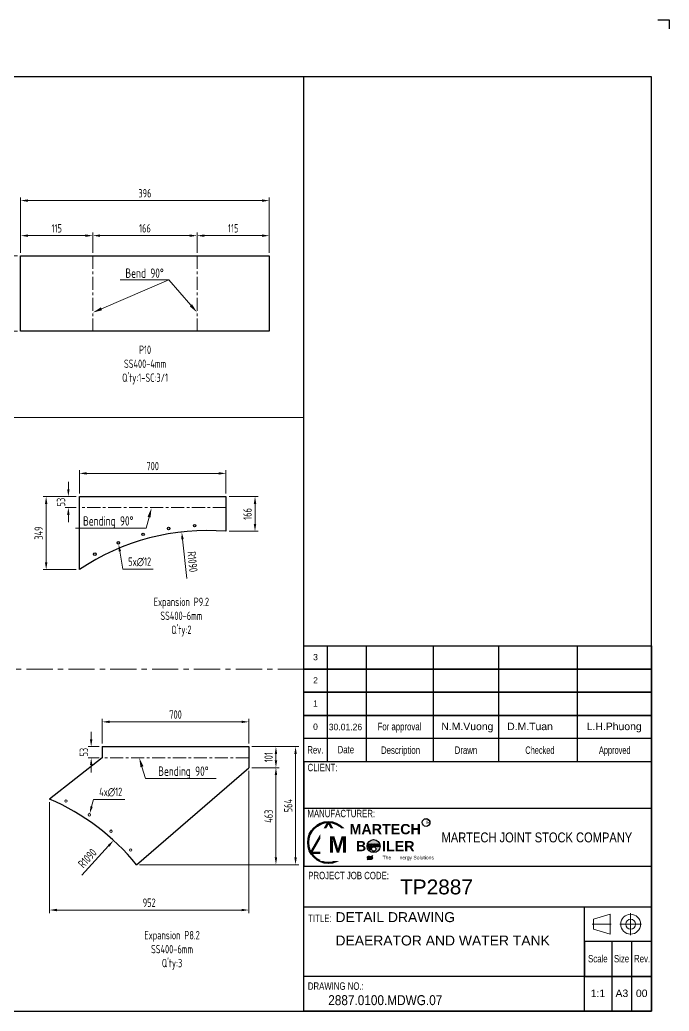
# Model space of a CAD drawing. Header units: millimetres. Extents: x -46397 to 283259, y -8690 to 23983.
# Drawn here: x 91584 to 94686, y -1716 to 3017 of the extents above; entities that cross this region are included whole.
import ezdxf
from ezdxf import colors
from ezdxf.entities.mleader import LeaderData, LeaderLine
from ezdxf.enums import TextEntityAlignment as Align
from ezdxf.math import Vec2, Vec3

# ---------------------------------------------------------------- set-up
doc = ezdxf.new("R2010")
doc.units = ezdxf.units.MM
doc.linetypes.add('CENTER', pattern=[2, 1.25, -0.25, 0.25, -0.25])
doc.layers.get('Defpoints').update_dxf_attribs({"lineweight": 0})
for name, color, linetype, lineweight in [('4.KICH THUOC', 3, 'Continuous', 9), ('DAM_8', 1, 'Continuous', 25), ('DCenterline8', 8, 'CENTER', 5), ('Dtext', 255, 'Continuous', 20), ('DUONGCHINH', 7, 'Continuous', 25), ('DUONGTAM', 1, 'CENTER', 0), ('NETCHINH', 7, 'Continuous', 9), ('PHANTOM 2', 8, 'Continuous', 0), ('ĐƯỜNG TÂM', 8, 'CENTER', 5)]:
    doc.layers.add(name, color=color, linetype=linetype, lineweight=lineweight)
doc.styles.add('Chu va so', font='arial.ttf')
doc.styles.add('GHI CHÚ 1', font='isocp_IV25.ttf', dxfattribs={"width": 0.8})
doc.styles.add('GHI CHÚ 2', font='arial.ttf', dxfattribs={"width": 0.8, "height": 1})
doc.styles.get("Standard").update_dxf_attribs({"font": 'isocp.shx', "width": 0.8})
doc.styles.add('TCVN', font='arial.ttf')
doc.styles.add('TEXT', font='arial.ttf', dxfattribs={"height": 124})
doc.dimstyles.new('1-30SCALE', dxfattribs={"dimtxt": 75, "dimasz": 75, "dimexe": 37.5, "dimexo": 30, "dimgap": 30, "dimtad": 1, "dimtoh": 1, "dimdec": 0, "dimdsep": 46, "dimtxsty": 'GHI CHÚ 1', "dimcen": 0.09, "dimclrd": 256, "dimclre": 256, "dimclrt": 2, "dimadec": 0, "dimazin": 0, "dimtfac": 1, "dimtdec": 0, "dimtofl": 0, "dimtmove": 0, "dimatfit": 3, "dimfxl": 1, "dimlwd": 0, "dimlwe": 0, "dimarcsym": 0})
doc.dimstyles.new('1-30SCALE$4', dxfattribs={"dimtxt": 75, "dimasz": 75, "dimexe": 37.5, "dimexo": 30, "dimgap": 30, "dimtad": 1, "dimtoh": 1, "dimdec": 0, "dimdsep": 46, "dimtxsty": 'GHI CHÚ 1', "dimcen": 0.09, "dimclrd": 256, "dimclre": 256, "dimclrt": 2, "dimadec": 0, "dimazin": 0, "dimtfac": 1, "dimtdec": 0, "dimtofl": 0, "dimtmove": 0, "dimatfit": 3, "dimfxl": 1, "dimlwd": 0, "dimlwe": 0, "dimarcsym": 0})

# ---------------------------------------------------------------- blocks, each defined once
blk = doc.blocks.new('*D307')
at = {"layer": 'Defpoints', "color": 0, "transparency": 16777216}
for p in [(92775.8, 2153.9), (91587.8, 1890.2), (92775.8, 1890.2)]:
    blk.add_point(p, dxfattribs=at)
at = {"layer": 'PHANTOM 2', "linetype": 'Continuous', "lineweight": 0, "transparency": 16777216}
for p, q in [((91587.8, 1905.2), (91587.8, 2168.9)), ((91622.8, 2153.9), (92740.8, 2153.9)), ((92775.8, 1905.2), (92775.8, 2168.9))]:
    blk.add_line(p, q, dxfattribs=at)
at = {"layer": 'PHANTOM 2', "transparency": 16777216}
for points in [[(91622.8, 2159.7), (91622.8, 2148), (91587.8, 2153.9)], [(92740.8, 2159.7), (92740.8, 2148), (92775.8, 2153.9)]]:
    blk.add_solid(points, dxfattribs=at)
at = {"layer": 'PHANTOM 2', "color": 2, "transparency": 16777216, "insert": (92181.8, 2188.9), "char_height": 40, "attachment_point": 5, "style": 'GHI CHÚ 1'}
blk.add_mtext('396', dxfattribs=at)
blk = doc.blocks.new('*D306')
at = {"layer": 'Defpoints', "color": 0, "transparency": 16777216}
for p in [(91932.8, 1986.5), (91587.8, 1890.2), (91932.8, 1890.2)]:
    blk.add_point(p, dxfattribs=at)
at = {"layer": 'PHANTOM 2', "linetype": 'Continuous', "lineweight": 0, "transparency": 16777216}
for p, q in [((91587.8, 1905.2), (91587.8, 2001.5)), ((91932.8, 1905.2), (91932.8, 2001.5)), ((91622.8, 1986.5), (91897.8, 1986.5))]:
    blk.add_line(p, q, dxfattribs=at)
at = {"layer": 'PHANTOM 2', "transparency": 16777216}
for points in [[(91622.8, 1992.3), (91622.8, 1980.6), (91587.8, 1986.5)], [(91897.8, 1992.3), (91897.8, 1980.6), (91932.8, 1986.5)]]:
    blk.add_solid(points, dxfattribs=at)
at = {"layer": 'PHANTOM 2', "color": 2, "transparency": 16777216, "insert": (91760.3, 2021.5), "char_height": 40, "attachment_point": 5, "style": 'GHI CHÚ 1'}
blk.add_mtext('115', dxfattribs=at)
blk = doc.blocks.new('*D305')
at = {"layer": 'Defpoints', "color": 0, "transparency": 16777216}
for p in [(92430.8, 1986.5), (91932.8, 1890.2), (92430.8, 1890.2)]:
    blk.add_point(p, dxfattribs=at)
at = {"layer": 'PHANTOM 2', "linetype": 'Continuous', "lineweight": 0, "transparency": 16777216}
for p, q in [((91932.8, 1905.2), (91932.8, 2001.5)), ((92430.8, 1905.2), (92430.8, 2001.5)), ((91967.8, 1986.5), (92395.8, 1986.5))]:
    blk.add_line(p, q, dxfattribs=at)
at = {"layer": 'PHANTOM 2', "transparency": 16777216}
for points in [[(91967.8, 1992.3), (91967.8, 1980.6), (91932.8, 1986.5)], [(92395.8, 1992.3), (92395.8, 1980.6), (92430.8, 1986.5)]]:
    blk.add_solid(points, dxfattribs=at)
at = {"layer": 'PHANTOM 2', "color": 2, "transparency": 16777216, "insert": (92181.8, 2021.5), "char_height": 40, "attachment_point": 5, "style": 'GHI CHÚ 1'}
blk.add_mtext('166', dxfattribs=at)
blk = doc.blocks.new('*D304')
at = {"layer": 'Defpoints', "color": 0, "transparency": 16777216}
for p in [(92775.8, 1986.5), (92430.8, 1890.2), (92775.8, 1890.2)]:
    blk.add_point(p, dxfattribs=at)
at = {"layer": 'PHANTOM 2', "linetype": 'Continuous', "lineweight": 0, "transparency": 16777216}
for p, q in [((92430.8, 1905.2), (92430.8, 2001.5)), ((92775.8, 1905.2), (92775.8, 2001.5)), ((92465.8, 1986.5), (92740.8, 1986.5))]:
    blk.add_line(p, q, dxfattribs=at)
at = {"layer": 'PHANTOM 2', "transparency": 16777216}
for points in [[(92465.8, 1992.3), (92465.8, 1980.6), (92430.8, 1986.5)], [(92740.8, 1992.3), (92740.8, 1980.6), (92775.8, 1986.5)]]:
    blk.add_solid(points, dxfattribs=at)
at = {"layer": 'PHANTOM 2', "color": 2, "transparency": 16777216, "insert": (92603.3, 2021.5), "char_height": 40, "attachment_point": 5, "style": 'GHI CHÚ 1'}
blk.add_mtext('115', dxfattribs=at)
blk = doc.blocks.new('*D303')
at = {"layer": 'Defpoints', "color": 0, "transparency": 16777216}
for p in [(91451.8, 1890.2), (91587.8, 1890.2), (91587.8, 1530.2)]:
    blk.add_point(p, dxfattribs=at)
at = {"layer": 'PHANTOM 2', "linetype": 'Continuous', "lineweight": 0, "transparency": 16777216}
for p, q in [((91572.8, 1890.2), (91436.8, 1890.2)), ((91451.8, 1565.2), (91451.8, 1855.2)), ((91572.8, 1530.2), (91436.8, 1530.2))]:
    blk.add_line(p, q, dxfattribs=at)
at = {"layer": 'PHANTOM 2', "transparency": 16777216}
for points in [[(91446, 1855.2), (91457.7, 1855.2), (91451.8, 1890.2)], [(91446, 1565.2), (91457.7, 1565.2), (91451.8, 1530.2)]]:
    blk.add_solid(points, dxfattribs=at)
at = {"layer": 'PHANTOM 2', "color": 2, "transparency": 16777216, "insert": (91416.8, 1710.2), "char_height": 40, "attachment_point": 5, "rotation": 90, "style": 'GHI CHÚ 1'}
blk.add_mtext('120', dxfattribs=at)
blk = doc.blocks.new('*D329')
at = {"layer": 'Defpoints', "color": 0, "transparency": 16777216}
for p in [(92569, 851.4), (91868.8, 740.8, -1.5), (92569, 740.8, -1.5)]:
    blk.add_point(p, dxfattribs=at)
at = {"layer": 'PHANTOM 2', "linetype": 'Continuous', "lineweight": 0, "transparency": 16777216}
for p, q in [((91868.8, 755.8), (91868.8, 866.4)), ((92569, 755.8), (92569, 866.4)), ((91903.8, 851.4), (92534, 851.4))]:
    blk.add_line(p, q, dxfattribs=at)
at = {"layer": 'PHANTOM 2', "transparency": 16777216}
for points in [[(91903.8, 857.3), (91903.8, 845.6), (91868.8, 851.4)], [(92534, 857.3), (92534, 845.6), (92569, 851.4)]]:
    blk.add_solid(points, dxfattribs=at)
at = {"layer": 'PHANTOM 2', "color": 2, "transparency": 16777216, "insert": (92218.9, 886.4), "char_height": 40, "attachment_point": 5, "style": 'GHI CHÚ 1'}
blk.add_mtext('700', dxfattribs=at)
blk = doc.blocks.new('*D330')
at = {"layer": 'Defpoints', "color": 0, "transparency": 16777216}
for p in [(91868.8, 740.8, -1.5), (91709.9, 391.8), (91868.8, 391.8, -1.5)]:
    blk.add_point(p, dxfattribs=at)
at = {"layer": 'PHANTOM 2', "linetype": 'Continuous', "lineweight": 0, "transparency": 16777216}
for p, q in [((91853.8, 740.8), (91694.9, 740.8)), ((91709.9, 705.8), (91709.9, 426.8)), ((91853.8, 391.8), (91694.9, 391.8))]:
    blk.add_line(p, q, dxfattribs=at)
at = {"layer": 'PHANTOM 2', "transparency": 16777216}
for points in [[(91704.1, 705.8), (91715.8, 705.8), (91709.9, 740.8)], [(91704.1, 426.8), (91715.8, 426.8), (91709.9, 391.8)]]:
    blk.add_solid(points, dxfattribs=at)
at = {"layer": 'PHANTOM 2', "color": 2, "transparency": 16777216, "insert": (91674.1, 566.3), "char_height": 40, "attachment_point": 5, "rotation": 90, "style": 'GHI CHÚ 1'}
blk.add_mtext('349', dxfattribs=at)
blk = doc.blocks.new('*D331')
at = {"layer": 'Defpoints', "color": 0, "transparency": 16777216}
for p in [(92569, 740.8, -1.5), (92569, 574.8, -1.5), (92707.7, 574.8)]:
    blk.add_point(p, dxfattribs=at)
at = {"layer": 'PHANTOM 2', "linetype": 'Continuous', "lineweight": 0, "transparency": 16777216}
for p, q in [((92584, 740.8), (92722.7, 740.8)), ((92707.7, 705.8), (92707.7, 609.8)), ((92584, 574.8), (92722.7, 574.8))]:
    blk.add_line(p, q, dxfattribs=at)
at = {"layer": 'PHANTOM 2', "transparency": 16777216}
for points in [[(92701.8, 705.8), (92713.5, 705.8), (92707.7, 740.8)], [(92701.8, 609.8), (92713.5, 609.8), (92707.7, 574.8)]]:
    blk.add_solid(points, dxfattribs=at)
at = {"layer": 'PHANTOM 2', "color": 2, "transparency": 16777216, "insert": (92671.8, 657.8), "char_height": 40, "attachment_point": 5, "rotation": 90, "style": 'GHI CHÚ 1'}
blk.add_mtext('166', dxfattribs=at)
blk = doc.blocks.new('*D332')
at = {"layer": 'Defpoints', "color": 0, "transparency": 16777216}
for p in [(91816, 740.8), (91868.8, 740.8, -1.5), (91868.8, 687.8, -1.5)]:
    blk.add_point(p, dxfattribs=at)
at = {"layer": 'PHANTOM 2', "linetype": 'Continuous', "lineweight": 0, "transparency": 16777216}
for p, q in [((91816, 775.8), (91816, 810.8)), ((91853.8, 740.8), (91801, 740.8)), ((91853.8, 687.8), (91801, 687.8)), ((91816, 652.8), (91816, 617.8))]:
    blk.add_line(p, q, dxfattribs=at)
at = {"layer": 'PHANTOM 2', "transparency": 16777216}
for points in [[(91810.1, 775.8), (91821.8, 775.8), (91816, 740.8)], [(91810.1, 652.8), (91821.8, 652.8), (91816, 687.8)]]:
    blk.add_solid(points, dxfattribs=at)
at = {"layer": 'PHANTOM 2', "color": 2, "transparency": 16777216, "insert": (91781, 714.3), "char_height": 40, "attachment_point": 5, "rotation": 90, "style": 'GHI CHÚ 1'}
blk.add_mtext('53', dxfattribs=at)
blk = doc.blocks.new('*D333')
at = {"layer": 'Defpoints', "color": 0, "transparency": 16777216}
for p in [(92357.5, 571.7, -1.5), (92479, -511.5, -1.5)]:
    blk.add_point(p, dxfattribs=at)
at = {"layer": 'PHANTOM 2', "linetype": 'Continuous', "lineweight": 0, "transparency": 16777216}
blk.add_line((92382.5, 348.9), (92361.4, 536.9), dxfattribs=at)
at = {"layer": 'PHANTOM 2', "transparency": 16777216}
blk.add_solid([(92367.2, 537.6), (92355.6, 536.3), (92357.5, 571.7)], dxfattribs=at)
at = {"layer": 'PHANTOM 2', "color": 2, "transparency": 16777216, "insert": (92408.7, 429.5), "char_height": 40, "attachment_point": 5, "rotation": 276.3974, "style": 'GHI CHÚ 1'}
blk.add_mtext('R1090', dxfattribs=at)
blk = doc.blocks.new('*D334')
at = {"layer": 'Defpoints', "color": 0, "transparency": 16777216}
for p in [(92054, 525.7, -1.5), (92056, 513.9, -1.5)]:
    blk.add_point(p, dxfattribs=at)
at = {"layer": 'PHANTOM 2', "lineweight": 0, "transparency": 16777216}
for p, q in [((92054.9, 519.8), (92055.1, 519.8)), ((92055, 519.7), (92055, 519.9))]:
    blk.add_line(p, q, dxfattribs=at)
at = {"layer": 'PHANTOM 2', "linetype": 'Continuous', "lineweight": 0, "transparency": 16777216}
for p, q in [((92076.5, 393.8), (92061.9, 479.4)), ((92221.9, 393.8), (92076.5, 393.8))]:
    blk.add_line(p, q, dxfattribs=at)
at = {"layer": 'PHANTOM 2', "transparency": 16777216}
blk.add_solid([(92067.7, 480.3), (92056.2, 478.4), (92056, 513.9)], dxfattribs=at)
at = {"layer": 'PHANTOM 2', "color": 2, "transparency": 16777216, "insert": (92156.7, 428.8), "char_height": 40, "attachment_point": 5, "style": 'GHI CHÚ 1'}
blk.add_mtext('5x∅12', dxfattribs=at)
blk = doc.blocks.new('*D1534')
at = {"layer": 'Defpoints', "color": 0, "transparency": 16777216}
for p in [(92678.1, -554.3, -1.5), (92807.6, -554.3), (92141.3, -1017.2, -1.5)]:
    blk.add_point(p, dxfattribs=at)
at = {"layer": 'PHANTOM 2', "linetype": 'Continuous', "lineweight": 0, "transparency": 16777216}
for p, q in [((92693.1, -554.3), (92822.6, -554.3)), ((92807.6, -982.2), (92807.6, -589.3)), ((92156.3, -1017.2), (92822.6, -1017.2))]:
    blk.add_line(p, q, dxfattribs=at)
at = {"layer": 'PHANTOM 2', "transparency": 16777216}
for points in [[(92801.8, -589.3), (92813.5, -589.3), (92807.6, -554.3)], [(92801.8, -982.2), (92813.5, -982.2), (92807.6, -1017.2)]]:
    blk.add_solid(points, dxfattribs=at)
at = {"layer": 'PHANTOM 2', "color": 2, "transparency": 16777216, "insert": (92772.6, -785.7), "char_height": 40, "attachment_point": 5, "rotation": 90, "style": 'GHI CHÚ 1'}
blk.add_mtext('463', dxfattribs=at)
blk = doc.blocks.new('*D1535')
at = {"layer": 'Defpoints', "color": 0, "transparency": 16777216}
for p in [(92678.1, -453.3, -1.5), (92807.6, -453.3), (92678.1, -554.3, -1.5)]:
    blk.add_point(p, dxfattribs=at)
at = {"layer": 'PHANTOM 2', "linetype": 'Continuous', "lineweight": 0, "transparency": 16777216}
for p, q in [((92693.1, -453.3), (92822.6, -453.3)), ((92807.6, -519.3), (92807.6, -488.3)), ((92693.1, -554.3), (92822.6, -554.3))]:
    blk.add_line(p, q, dxfattribs=at)
at = {"layer": 'PHANTOM 2', "transparency": 16777216}
for points in [[(92801.8, -488.3), (92813.5, -488.3), (92807.6, -453.3)], [(92801.8, -519.3), (92813.5, -519.3), (92807.6, -554.3)]]:
    blk.add_solid(points, dxfattribs=at)
at = {"layer": 'PHANTOM 2', "color": 2, "transparency": 16777216, "insert": (92772.6, -503.8), "char_height": 40, "attachment_point": 5, "rotation": 90, "style": 'GHI CHÚ 1'}
blk.add_mtext('101', dxfattribs=at)
blk = doc.blocks.new('*D1536')
at = {"layer": 'Defpoints', "color": 0, "transparency": 16777216}
for p in [(92678.1, -335), (91978.1, -453.3, -1.5), (92678.1, -453.3, -1.5)]:
    blk.add_point(p, dxfattribs=at)
at = {"layer": 'PHANTOM 2', "linetype": 'Continuous', "lineweight": 0, "transparency": 16777216}
for p, q in [((91978.1, -438.3), (91978.1, -320)), ((92678.1, -438.3), (92678.1, -320)), ((92013.1, -335), (92643.1, -335))]:
    blk.add_line(p, q, dxfattribs=at)
at = {"layer": 'PHANTOM 2', "transparency": 16777216}
for points in [[(92013.1, -329.2), (92013.1, -340.8), (91978.1, -335)], [(92643.1, -329.2), (92643.1, -340.8), (92678.1, -335)]]:
    blk.add_solid(points, dxfattribs=at)
at = {"layer": 'PHANTOM 2', "color": 2, "transparency": 16777216, "insert": (92328.1, -300), "char_height": 40, "attachment_point": 5, "style": 'GHI CHÚ 1'}
blk.add_mtext('700', dxfattribs=at)
blk = doc.blocks.new('*D1537')
at = {"layer": 'Defpoints', "color": 0, "transparency": 16777216}
for p in [(91978.1, -453.3, -1.5), (91925, -506.3), (91978.1, -506.3, -1.5)]:
    blk.add_point(p, dxfattribs=at)
at = {"layer": 'PHANTOM 2', "linetype": 'Continuous', "lineweight": 0, "transparency": 16777216}
for p, q in [((91925, -418.3), (91925, -383.3)), ((91963.1, -453.3), (91910, -453.3)), ((91963.1, -506.3), (91910, -506.3)), ((91925, -541.3), (91925, -576.3))]:
    blk.add_line(p, q, dxfattribs=at)
at = {"layer": 'PHANTOM 2', "transparency": 16777216}
for points in [[(91919.2, -418.3), (91930.8, -418.3), (91925, -453.3)], [(91919.2, -541.3), (91930.8, -541.3), (91925, -506.3)]]:
    blk.add_solid(points, dxfattribs=at)
at = {"layer": 'PHANTOM 2', "color": 2, "transparency": 16777216, "insert": (91889.9, -479.8), "char_height": 40, "attachment_point": 5, "rotation": 90, "style": 'GHI CHÚ 1'}
blk.add_mtext('53', dxfattribs=at)
blk = doc.blocks.new('*D1538')
at = {"layer": 'Defpoints', "color": 0, "transparency": 16777216}
for p in [(92678.1, -554.3, -1.5), (91726.1, -703.7, -1.5), (92678.1, -1233.4)]:
    blk.add_point(p, dxfattribs=at)
at = {"layer": 'PHANTOM 2', "linetype": 'Continuous', "lineweight": 0, "transparency": 16777216}
for p, q in [((92678.1, -569.3), (92678.1, -1248.4)), ((91726.1, -718.7), (91726.1, -1248.4)), ((91761.1, -1233.4), (92643.1, -1233.4))]:
    blk.add_line(p, q, dxfattribs=at)
at = {"layer": 'PHANTOM 2', "transparency": 16777216}
for points in [[(91761.1, -1227.5), (91761.1, -1239.2), (91726.1, -1233.4)], [(92643.1, -1227.5), (92643.1, -1239.2), (92678.1, -1233.4)]]:
    blk.add_solid(points, dxfattribs=at)
at = {"layer": 'PHANTOM 2', "color": 2, "transparency": 16777216, "insert": (92202.1, -1198.3), "char_height": 40, "attachment_point": 5, "style": 'GHI CHÚ 1'}
blk.add_mtext('952', dxfattribs=at)
blk = doc.blocks.new('*D1539')
at = {"layer": 'Defpoints', "color": 0, "transparency": 16777216}
for p in [(92031.9, -901.3, -1.5), (91295.9, -1705.2, -1.5)]:
    blk.add_point(p, dxfattribs=at)
at = {"layer": 'PHANTOM 2', "linetype": 'Continuous', "lineweight": 0, "transparency": 16777216}
blk.add_line((91880.5, -1066.6), (92008.3, -927.1), dxfattribs=at)
at = {"layer": 'PHANTOM 2', "transparency": 16777216}
blk.add_solid([(92004, -923.2), (92012.6, -931.1), (92031.9, -901.3)], dxfattribs=at)
at = {"layer": 'PHANTOM 2', "color": 2, "transparency": 16777216, "insert": (91906.8, -986.2), "char_height": 40, "attachment_point": 5, "rotation": 47.5245, "style": 'GHI CHÚ 1'}
blk.add_mtext('R1090', dxfattribs=at)
blk = doc.blocks.new('*D1540')
at = {"layer": 'Defpoints', "color": 0, "transparency": 16777216}
for p in [(91914.8, -784.6, -1.5), (91917.9, -773.1, -1.5)]:
    blk.add_point(p, dxfattribs=at)
at = {"layer": 'PHANTOM 2', "linetype": 'Continuous', "lineweight": 0, "transparency": 16777216}
for p, q in [((91936.1, -705.5), (91927, -739.3)), ((92085.5, -705.5), (91936.1, -705.5))]:
    blk.add_line(p, q, dxfattribs=at)
at = {"layer": 'PHANTOM 2', "lineweight": 0, "transparency": 16777216}
for p in [(91916.3, -778.8), (91916.4, -778.9)]:
    blk.add_line(p, (91916.4, -778.8), dxfattribs=at)
at = {"layer": 'PHANTOM 2', "transparency": 16777216}
blk.add_solid([(91921.4, -737.7), (91932.6, -740.8), (91917.9, -773.1)], dxfattribs=at)
at = {"layer": 'PHANTOM 2', "color": 2, "transparency": 16777216, "insert": (92018.3, -670.5), "char_height": 40, "attachment_point": 5, "style": 'GHI CHÚ 1'}
blk.add_mtext('4x∅12', dxfattribs=at)
blk = doc.blocks.new('*D1541')
at = {"layer": 'Defpoints', "color": 0, "transparency": 16777216}
for p in [(92678.1, -453.3, -1.5), (92901.3, -453.3), (92141.3, -1017.2, -1.5)]:
    blk.add_point(p, dxfattribs=at)
at = {"layer": 'PHANTOM 2', "linetype": 'Continuous', "lineweight": 0, "transparency": 16777216}
for p, q in [((92693.1, -453.3), (92916.3, -453.3)), ((92901.3, -982.2), (92901.3, -488.3)), ((92156.3, -1017.2), (92916.3, -1017.2))]:
    blk.add_line(p, q, dxfattribs=at)
at = {"layer": 'PHANTOM 2', "transparency": 16777216}
for points in [[(92895.5, -488.3), (92907.2, -488.3), (92901.3, -453.3)], [(92895.5, -982.2), (92907.2, -982.2), (92901.3, -1017.2)]]:
    blk.add_solid(points, dxfattribs=at)
at = {"layer": 'PHANTOM 2', "color": 2, "transparency": 16777216, "insert": (92866.3, -735.2), "char_height": 40, "attachment_point": 5, "rotation": 90, "style": 'GHI CHÚ 1'}
blk.add_mtext('564', dxfattribs=at)
blk = doc.blocks.new('*U1819')
at = {"lineweight": 25}
for p, q in [((5790.3, 1919.9, 0), (5790.3, 1310.4, 0.1)), ((5995.7, 1919.9, 0), (5995.7, 1310.4, 0.1)), ((6347.6, 1919.9, 0), (6347.6, 1310.4, 0.1)), ((6692.6, 1919.9, 0), (6692.6, 1310.4, 0.1)), ((7104.9, 1919.9, 0), (7104.9, 1310.4, 0.1)), ((5668.4, 1067.5), (7496.9, 1067.5)), ((7288.5, 365.7, 0), (7288.5, 0)), ((7393, 0), (7393, 365.7, 0))]:
    blk.add_line(p, q, dxfattribs=at)
at = {"lineweight": 25, "elevation": -0.2}
blk.add_lwpolyline([(7528.8, 5210.4), (7589.3, 5210.4), (7589.3, 5163.6)], dxfattribs=at)
at = {"lineweight": 25}
for points in [[(0, 0), (7496.9, 0), (7496.9, 4910.9), (0, 4910.9)], [(0, 0), (5668.4, 0), (5668.4, 4910.9), (0, 4910.9)], [(5668.4, 1919.9), (7496.9, 1919.9), (7496.9, 0), (5668.4, 0)], [(5668.4, 1919.9), (7496.9, 1919.9), (7496.9, 1798), (5668.4, 1798)], [(5668.4, 1798), (7496.9, 1798), (7496.9, 1676.1), (5668.4, 1676.1)], [(5668.4, 1676.1), (7496.9, 1676.1), (7496.9, 1554.2), (5668.4, 1554.2)], [(5668.4, 1554.2), (7496.9, 1554.2), (7496.9, 1432.3), (5668.4, 1432.3)], [(5668.4, 761.9), (7496.9, 761.9), (7496.9, 1310.4), (5668.4, 1310.4)], [(5668.4, 548.6), (7496.9, 548.6), (7496.9, 182.9), (5668.4, 182.9)], [(7143.5, 548.6), (7496.9, 548.6), (7496.9, 0), (7143.5, 0)]]:
    blk.add_lwpolyline(points, close=True, dxfattribs=at)
at = {"lineweight": 50}
blk.add_lwpolyline([(5797.1, 992.9), (5704.8, 832.9), (5889.5, 832.9)], close=True, dxfattribs=at)
at = {"color": 2, "lineweight": 20, "elevation": 0}
blk.add_lwpolyline([(7190.8, 431), (7279, 404.9), (7279, 509.4), (7190.8, 483.3)], close=True, dxfattribs=at)
at = {"lineweight": 25, "elevation": 0}
blk.add_lwpolyline([(7143.5, 182.9), (7496.9, 182.9), (7496.9, 365.7), (7143.5, 365.7)], close=True, dxfattribs=at)
at = {"lineweight": 50}
blk.add_circle((5797.1, 886.3), 106.7, dxfattribs=at)
at = {"color": 2, "lineweight": 20}
for radius in [52.3, 26.1]:
    blk.add_circle((7386.6, 457.1, 0), radius, dxfattribs=at)
at = {"layer": 'DCenterline8', "lineweight": 0, "ltscale": 2}
for p, q in [((7386.6, 514.6, 0), (7386.6, 399.6, 0)), ((7329.1, 457.1, 0), (7444, 457.1, 0))]:
    blk.add_line(p, q, dxfattribs=at)
at = {"layer": 'DCenterline8', "lineweight": 0}
blk.add_line((7184.9, 457.1, 0), (7283.9, 457.1, 0), dxfattribs=at)
at = {"color": 5, "style": 'Chu va so'}
for s, height, width, p in [('For approval', 39.183, 0.75, (6171.1, 1476.4, 0)), ('Rev.', 39.18, 0.75, (5728.7, 1353.8)), ('Date', 39.18, 0.75, (5889.2, 1355, 0.1)), ('Description', 39.183, 0.75, (6176.7, 1352.4, 0)), ('Drawn', 39.18, 0.75, (6520.7, 1352.4, 0)), ('Checked', 39.18, 0.65, (6909.5, 1352.2)), ('Approved', 39.18, 0.65, (7303.1, 1352.4, 0)), ('CLIENT:', 39.18, 0.75, (5766.5, 1261, 0.3)), ('PROJECT JOB CODE:', 39.183, 0.75, (5903.5, 693.4)), ('TITLE:', 39.18, 0.75, (5752.8, 468.4, 0.4)), ('Scale', 39.18, 0.75, (7214.1, 256.4, 0)), ('Size', 39.18, 0.75, (7338.8, 256.4, 0)), ('Rev. ', 39.18, 0.75, (7452.7, 256.4, 0)), ('DRAWING NO.:', 39.183, 0.75, (5836.3, 112.2, 0.4))]:
    blk.add_text(s, height=height, dxfattribs=dict(at, width=width)).set_placement(p, align=Align.CENTER)
at = {"color": 5, "lineweight": 25, "insert": (6289.7, 912.9, 0), "char_height": 52.243, "width": 1207.709, "attachment_point": 4, "style": 'Chu va so'}
blk.add_mtext('\\pxqc;{\\W0.8;MARTECH JOINT STOCK COMPANY}', dxfattribs=at)
at = {"layer": 'Dtext', "ltscale": 0.1}
for tag, p, height, style in [('REV_3', (5716.7, 1844.5), 32.7, 'TCVN'), ('FOR_APPROVAL3', (6043.3, 1842.2, -0.3), 39.2, 'TCVN'), ('REV_2', (5716.7, 1722.6), 32.7, 'TCVN'), ('FOR_APPROVAL2', (6043.3, 1720.3, -0.3), 39.2, 'TCVN'), ('REV_1', (5716.7, 1600.7), 32.7, 'TCVN'), ('FOR_APPROVAL1', (6043.3, 1598.4, -0.3), 39.2, 'TCVN'), ('REV_0', (5716.7, 1478.8), 32.7, 'TCVN'), ('NGUOI_VE', (6391.2, 1477.1, -0.3), 39.2, 'TCVN'), ('NGUOI_KIEM_2', (6737.4, 1477.1, -0.3), 39.2, 'TCVN'), ('NGUOI_DUYET', (7155.7, 1477.1, -0.3), 39.2, 'TCVN'), ('1.1_A4', (7176.7, 74.4, -0.3), 39.2, 'Chu va so'), ('A4_A4', (7307, 74.4, -0.3), 39.2, 'Chu va so'), ('REV.', (7414.4, 74.4, -0.3), 39.2, 'Chu va so')]:
    blk.add_attdef(tag, p, '', height=height, dxfattribs=dict(at, style=style))
for tag, p, height, style, width in [('NGAY_REV03', (5799.5, 1842.2, -0.3), 34, 'TCVN', 0.95), ('NGAY_REV02', (5799.5, 1720.3, -0.3), 34, 'TCVN', 0.95), ('NGAY_REV01', (5799.5, 1598.4, -0.3), 34, 'TCVN', 0.95), ('NGAY_REV0', (5799.5, 1476.5, -0.3), 34, 'TCVN', 0.95), ('DWD.NO', (5796.4, 31.8, -0.3), 52.2, 'Chu va so', 0.85)]:
    blk.add_attdef(tag, p, '', height=height, dxfattribs=dict(at, style=style, width=width))
at = {"layer": 'Dtext', "lineweight": 25, "ltscale": 0.1, "style": 'Chu va so'}
for tag, p, height in [('PROJECT_CODE', (6174, 613.9), 78.4), ('TITLE1', (5834.6, 468.1, -0.3), 52.2), ('TITLE2', (5834.6, 345.3, -0.3), 52.2), ('TITLE3', (5834.6, 223.4, -0.3), 52.2)]:
    blk.add_attdef(tag, p, '', height=height, dxfattribs=at)
at = {"insert": (5797.6, 918.7), "char_height": 85.837, "attachment_point": 1, "style": 'TEXT', "bg_fill": 2}
blk.add_mtext('\\pxqc;{\\fArial|b1|i0|c0|p34;M}', dxfattribs=at)
at = {"insert": (5911.2, 983.7), "char_height": 53.648, "width": 369.485, "attachment_point": 1, "style": 'TEXT', "bg_fill": 2}
blk.add_mtext('\\pxqc;{\\fArial|b1|i0|c0|p34;MARTECH\\PB    ILER}', dxfattribs=at)
h = blk.add_hatch(color=256)
h.dxf.hatch_style = 1
edge = h.paths.add_edge_path()
edge.add_spline(control_points=[(6001.1, 802.3), (6002.6, 803.4), (6009, 808.2), (6022.4, 801.6), (6028.7, 809.3), (6030.9, 812)], knot_values=[0, 0, 0, 0, 0.315535, 1.31207, 1.873609, 1.873609, 1.873609, 1.873609], degree=3, periodic=0)
edge.add_spline(control_points=[(6030.9, 812), (6029.1, 810.3), (6022, 803.8), (6007.1, 811.5), (6002.1, 803.9), (6001.1, 802.3)], knot_values=[0, 0, 0, 0, 0.411397, 1.576501, 1.877595, 1.877595, 1.877595, 1.877595], degree=3, periodic=0)
edge = h.paths.add_edge_path()
edge.add_spline(control_points=[(6001.1, 795.6), (6002.6, 796.8), (6009, 801.5), (6022.4, 794.9), (6028.7, 802.6), (6030.9, 805.4)], knot_values=[0, 0, 0, 0, 0.315535, 1.31207, 1.873609, 1.873609, 1.873609, 1.873609], degree=3, periodic=0)
edge.add_spline(control_points=[(6030.9, 805.4), (6029.1, 803.7), (6022, 797.1), (6007.1, 804.9), (6002.1, 797.2), (6001.1, 795.6)], knot_values=[0, 0, 0, 0, 0.411397, 1.576501, 1.877595, 1.877595, 1.877595, 1.877595], degree=3, periodic=0)
at = {"color": 7}
for centre in [(6007.6, 875.5), (6007.6, 867.5), (6011.3, 858.7), (6015.5, 875.5), (6015.5, 867.5), (6017.9, 850.7), (6019.3, 858.7), (6023.5, 875.5), (6023.5, 867.5), (6031.5, 875.5), (6031.5, 867.5), (6039.7, 875.5), (6039.7, 867.5), (6047.6, 875.5), (6047.6, 867.5), (6055.6, 875.5), (6055.6, 867.5), (6063.6, 875.5), (6063.6, 867.5)]:
    blk.add_circle(centre, 3.25, dxfattribs=at)
for points in [[(6001.1, 808.5), (6004.4, 812.7), (6025, 814), (6030.9, 818.3)], [(6001.1, 808.5), (6005.8, 811.4), (6023.5, 811.7), (6030.9, 818.3)], [(6001.1, 802.3), (6004.4, 806.4), (6025, 807.8), (6030.9, 812)], [(6001.1, 802.3), (6005.8, 805.2), (6023.5, 805.4), (6030.9, 812)], [(6001.1, 795.6), (6004.4, 799.8), (6025, 801.1), (6030.9, 805.4)], [(6001.1, 795.6), (6005.8, 798.5), (6023.5, 798.8), (6030.9, 805.4)]]:
    blk.add_spline(points, degree=3)
at = {"color": 5, "style": 'Chu va so', "width": 0.75}
blk.add_text('MANUFACTURER:', height=39.183, dxfattribs=at).set_placement((5865, 1019.3, 0.3), align=Align.CENTER)
at = {"attachment_point": 1, "style": 'TEXT', "bg_fill": 2}
for s, insert, char_height in [('\\pxqc;R', (6312.4, 1001.7), 18.78), ('\\pxqc;The      nergy Solutions', (6082.6, 816.6), 18.777)]:
    blk.add_mtext(s, dxfattribs=dict(at, insert=insert, char_height=char_height))
at = {"layer": 'DAM_8'}
h = blk.add_hatch(color=7, dxfattribs=at)
edge = h.paths.add_edge_path()
edge.add_arc((6035, 867.4), 34.2, 191.4592, 461.3375)
edge.add_arc((6035, 867.4), 34.2, 101.3375, 191.4592)
edge = h.paths.add_edge_path(flags=16)
edge.add_arc((6017.9, 850.7), 3.25, -289.458, 11.4592, ccw=False)
edge.add_arc((6017.9, 850.7), 3.25, 11.4592, 70.542, ccw=False)
edge = h.paths.add_edge_path(flags=16)
edge.add_arc((6063.6, 867.5), 3.25, -211.5113, 11.4592, ccw=False)
edge.add_arc((6063.6, 867.5), 3.25, 11.4592, 148.4887, ccw=False)
edge = h.paths.add_edge_path(flags=16)
edge.add_arc((6011.3, 858.7), 3.25, -304.2526, 11.4592, ccw=False)
edge.add_arc((6011.3, 858.7), 3.25, 11.4592, 55.7474, ccw=False)
edge = h.paths.add_edge_path(flags=16)
edge.add_arc((6063.6, 875.5), 3.25, -200.2428, 11.4592, ccw=False)
edge.add_arc((6063.6, 875.5), 3.25, 11.4592, 159.7572, ccw=False)
edge = h.paths.add_edge_path(flags=16)
edge.add_arc((6055.6, 867.5), 3.25, -219.051, 11.4592, ccw=False)
edge.add_arc((6055.6, 867.5), 3.25, 11.4592, 140.949, ccw=False)
edge = h.paths.add_edge_path(flags=16)
edge.add_arc((6019.3, 858.7), 3.25, -292.0311, 11.4592, ccw=False)
edge.add_arc((6019.3, 858.7), 3.25, 11.4592, 67.9689, ccw=False)
edge = h.paths.add_edge_path(flags=16)
edge.add_arc((6007.6, 867.5), 3.25, -319.4544, 11.4592, ccw=False)
edge.add_arc((6007.6, 867.5), 3.25, 11.4592, 40.5456, ccw=False)
edge = h.paths.add_edge_path(flags=16)
edge.add_arc((6055.6, 875.5), 3.25, -206.0119, 11.4592, ccw=False)
edge.add_arc((6055.6, 875.5), 3.25, 11.4592, 153.9881, ccw=False)
edge = h.paths.add_edge_path(flags=16)
edge.add_arc((6035.6, 852.4), 11.6, -262.499, 11.4592, ccw=False)
edge.add_arc((6035.6, 852.4), 11.6, 11.4592, 97.501, ccw=False)
edge = h.paths.add_edge_path(flags=16)
edge.add_arc((6007.6, 875.5), 3.25, -332.7707, 11.4592, ccw=False)
edge.add_arc((6007.6, 875.5), 3.25, 11.4592, 27.2293, ccw=False)
edge = h.paths.add_edge_path(flags=16)
edge.add_arc((6047.6, 867.5), 3.25, -230.166, 11.4592, ccw=False)
edge.add_arc((6047.6, 867.5), 3.25, 11.4592, 129.834, ccw=False)
edge = h.paths.add_edge_path(flags=16)
edge.add_arc((6015.5, 867.5), 3.25, -307.6137, 11.4592, ccw=False)
edge.add_arc((6015.5, 867.5), 3.25, 11.4592, 52.3863, ccw=False)
edge = h.paths.add_edge_path(flags=16)
edge.add_arc((6039.7, 867.5), 3.25, -246.4575, 11.4592, ccw=False)
edge.add_arc((6039.7, 867.5), 3.25, 11.4592, 113.5425, ccw=False)
edge = h.paths.add_edge_path(flags=16)
edge.add_arc((6023.5, 867.5), 3.25, -290.4056, 11.4592, ccw=False)
edge.add_arc((6023.5, 867.5), 3.25, 11.4592, 69.5944, ccw=False)
edge = h.paths.add_edge_path(flags=16)
edge.add_arc((6047.6, 875.5), 3.25, -215.7954, 11.4592, ccw=False)
edge.add_arc((6047.6, 875.5), 3.25, 11.4592, 144.2046, ccw=False)
edge = h.paths.add_edge_path(flags=16)
edge.add_arc((6031.5, 867.5), 3.25, -268.4837, 11.4592, ccw=False)
edge.add_arc((6031.5, 867.5), 3.25, 11.4592, 91.5163, ccw=False)
edge = h.paths.add_edge_path(flags=16)
edge.add_arc((6015.5, 875.5), 3.25, -322.0207, 11.4592, ccw=False)
edge.add_arc((6015.5, 875.5), 3.25, 11.4592, 37.9793, ccw=False)
edge = h.paths.add_edge_path(flags=16)
edge.add_arc((6031.5, 875.5), 3.25, -267.4803, 11.4592, ccw=False)
edge.add_arc((6031.5, 875.5), 3.25, 11.4592, 92.5197, ccw=False)
edge = h.paths.add_edge_path(flags=16)
edge.add_arc((6039.7, 875.5), 3.25, -234.0834, 11.4592, ccw=False)
edge.add_arc((6039.7, 875.5), 3.25, 11.4592, 125.9166, ccw=False)
edge = h.paths.add_edge_path(flags=16)
edge.add_arc((6023.5, 875.5), 3.25, -301.7345, 11.4592, ccw=False)
edge.add_arc((6023.5, 875.5), 3.25, 11.4592, 58.2655, ccw=False)
blk.add_circle((6311.1, 991.8), 20.4)
at = {"color": 7}
for centre, radius in [((6035, 867.4), 34.2), ((6035.6, 852.4), 11.6)]:
    blk.add_circle(centre, radius, dxfattribs=at)

msp = doc.modelspace()

# ---------------------------------------------------------------- linework, layer by layer
msp.add_line((91978.14, -453.25, -1.5), (91978.14, -506.25, -1.5))
at = {"color": 7, "lineweight": 0, "ltscale": 10, "extrusion": (0, 0, -1)}
for centre in [(-91804.44, -712.99, 1.5), (-91916.35, -778.85, 1.5), (-92019.82, -857.25, 1.5), (-92113.45, -947.11, 1.5)]:
    msp.add_circle(centre, 6, dxfattribs=at)
msp.add_arc((91295.86, -1705.25, -1.5), 1090, 39.14105, 66.75273)
at = {"layer": 'DUONGCHINH'}
for p, q in [((91978.14, -453.25, -1.5), (92678.14, -453.26, -1.5)), ((92678.14, -453.26, -1.5), (92678.14, -554.25, -1.5))]:
    msp.add_line(p, q, dxfattribs=at)
at = {"layer": 'DUONGCHINH', "extrusion": (0, 1, 0)}
for p, q in [((91978.14, -506.25, -1.5), (91726.08, -703.75, -1.5)), ((92141.26, -1017.21, -1.5), (92678.14, -554.25, -1.5))]:
    msp.add_line(p, q, dxfattribs=at)
at = {"layer": 'DUONGCHINH'}
msp.add_lwpolyline([(92775.8, 1890.17), (92775.8, 1530.17), (91587.8, 1530.17), (91587.8, 1890.17)], close=True, dxfattribs=at)
at = {"layer": 'DUONGCHINH', "elevation": -1.5}
msp.add_lwpolyline([(92568.95, 574.79, 0.1708129), (91868.85, 391.77), (91868.85, 740.79), (92568.95, 740.79), (92568.95, 574.79)], format="xyb", dxfattribs=at)
at = {"layer": 'DUONGCHINH'}
for centre in [(92294.9, 588.22, -1.5), (92419.08, 601.9, -1.5), (92054.99, 519.77, -1.5), (92173.03, 560.72, -1.5), (91942.29, 465.86, -1.5)]:
    msp.add_circle(centre, 6, dxfattribs=at)
at = {"layer": 'DUONGTAM', "ltscale": 50}
for p, q in [((91932.8, 1890.17), (91932.8, 1530.17)), ((92430.8, 1890.17), (92430.8, 1530.17)), ((92568.95, 687.79, -1.5), (91868.85, 687.79, -1.5)), ((92678.14, -506.25, -1.5), (91978.14, -506.25, -1.5))]:
    msp.add_line(p, q, dxfattribs=at)
at = {"layer": 'ĐƯỜNG TÂM', "ltscale": 100}
for points in [[(87791.59, 2744.94), (92941.11, 2744.94), (92941.11, 1118.96), (87791.59, 1118.96)], [(87791.59, 1118.96), (92941.11, 1118.96), (92941.11, -82.94), (87791.59, -82.94)]]:
    msp.add_lwpolyline(points, close=True, dxfattribs=at)

# ---------------------------------------------------------------- texts
at = {"color": 3, "char_height": 40, "attachment_point": 1}
for s, width, heights, insert in [("\\A1;\\pxqc;P10\\PSS400-4mm\\PQ'ty:1-SC:3/1", 615.5835, [295.54], (91874.74, 1461.7)), ("\\A1;\\pxqc;Expansion P9.2\\PSS400-6mm\\PQ'ty:2", 349.0421, [0], (92181.4, 258.13)), ("\\A1;\\pxqc;Expansion P8.2\\PSS400-6mm\\PQ'ty:3", 348.9024, [0], (92136.85, -1333.52))]:
    msp.add_mtext_dynamic_manual_height_columns(s, width=width, gutter_width=37.5, heights=heights, dxfattribs=dict(at, insert=insert))

# ---------------------------------------------------------------- dimensions: what is measured, and where the dimension line sits
at = {"layer": 'PHANTOM 2'}
for base, p1, p2, override, picture, middle in [((92775.8, 2153.85), (91587.8, 1890.17), (92775.8, 1890.17), {"dimtxt": 40, "dimasz": 35, "dimexe": 15, "dimexo": 15, "dimgap": 15, "dimlfac": 0.333333}, '*D307', (92181.8, 2188.85)), ((91932.8, 1986.45), (91587.8, 1890.17), (91932.8, 1890.17), {"dimtxt": 40, "dimasz": 35, "dimexe": 15, "dimexo": 15, "dimgap": 15, "dimlfac": 0.333333}, '*D306', (91760.3, 2021.45)), ((92430.8, 1986.45), (91932.8, 1890.17), (92430.8, 1890.17), {"dimtxt": 40, "dimasz": 35, "dimexe": 15, "dimexo": 15, "dimgap": 15, "dimlfac": 0.333333}, '*D305', (92181.8, 2021.45)), ((92775.8, 1986.45), (92430.8, 1890.17), (92775.8, 1890.17), {"dimtxt": 40, "dimasz": 35, "dimexe": 15, "dimexo": 15, "dimgap": 15, "dimlfac": 0.333333}, '*D304', (92603.3, 2021.45)), ((92568.95, 851.42), (91868.85, 740.79, -1.5), (92568.95, 740.79, -1.5), {"dimtxt": 40, "dimasz": 35, "dimexe": 15, "dimexo": 15, "dimgap": 15}, '*D329', (92218.9, 886.42)), ((92678.14, -334.99), (91978.14, -453.25, -1.5), (92678.14, -453.26, -1.5), {"dimtxt": 40, "dimasz": 35, "dimexe": 15, "dimexo": 15, "dimgap": 15, "dimtmove": 1}, '*D1536', (92328.14, -299.99)), ((92678.14, -1233.36), (91726.08, -703.75, -1.5), (92678.14, -554.25, -1.5), {"dimtxt": 40, "dimasz": 35, "dimexe": 15, "dimexo": 15, "dimgap": 15}, '*D1538', (92202.11, -1198.35))]:
    dim = msp.add_linear_dim(base=base, p1=p1, p2=p2, dimstyle='1-30SCALE', override=override, dxfattribs=at)
    dim.commit()
    dim.dimension.update_dxf_attribs({"geometry": picture, "text_midpoint": middle})
for base, p1, p2, override, picture, middle in [((91451.83, 1890.17), (91587.8, 1530.17), (91587.8, 1890.17), {"dimtxt": 40, "dimasz": 35, "dimexe": 15, "dimexo": 15, "dimgap": 15, "dimlfac": 0.333333}, '*D303', (91416.83, 1710.17)), ((91709.93, 391.77), (91868.85, 740.79, -1.5), (91868.85, 391.77, -1.5), {"dimtxt": 40, "dimasz": 35, "dimexe": 15, "dimexo": 15, "dimgap": 15}, '*D330', (91674.08, 566.28)), ((92707.67, 574.79), (92568.95, 740.79, -1.5), (92568.95, 574.79, -1.5), {"dimtxt": 40, "dimasz": 35, "dimexe": 15, "dimexo": 15, "dimgap": 15}, '*D331', (92671.81, 657.79)), ((92901.33, -453.26), (92141.26, -1017.21, -1.5), (92678.14, -453.26, -1.5), {"dimtxt": 40, "dimasz": 35, "dimexe": 15, "dimexo": 15, "dimgap": 15}, '*D1541', (92866.33, -735.23)), ((92807.63, -453.26), (92678.14, -554.25, -1.5), (92678.14, -453.26, -1.5), {"dimtxt": 40, "dimasz": 35, "dimexe": 15, "dimexo": 15, "dimgap": 15, "dimtmove": 1}, '*D1535', (92772.63, -503.76)), ((92807.63, -554.25), (92141.26, -1017.21, -1.5), (92678.14, -554.25, -1.5), {"dimtxt": 40, "dimasz": 35, "dimexe": 15, "dimexo": 15, "dimgap": 15}, '*D1534', (92772.63, -785.73))]:
    dim = msp.add_linear_dim(base=base, p1=p1, p2=p2, angle=90, dimstyle='1-30SCALE', override=override, dxfattribs=at)
    dim.commit()
    dim.dimension.update_dxf_attribs({"geometry": picture, "text_midpoint": middle})
for base, p1, p2, override, picture, middle in [((91815.98, 740.79), (91868.85, 687.79, -1.5), (91868.85, 740.79, -1.5), {"dimtxt": 40, "dimasz": 35, "dimexe": 15, "dimexo": 15, "dimgap": 15}, '*D332', (91815.98, 714.29)), ((91924.99, -506.25), (91978.14, -453.25, -1.5), (91978.14, -506.25, -1.5), {"dimtxt": 40, "dimasz": 35, "dimexe": 15, "dimexo": 15, "dimgap": 15, "dimtmove": 1}, '*D1537', (91924.89, -479.85))]:
    dim = msp.add_linear_dim(base=base, p1=p1, p2=p2, angle=90, dimstyle='1-30SCALE', override=override, dxfattribs=at)
    dim.commit()
    dim.dimension.update_dxf_attribs({"geometry": picture, "text_midpoint": middle, "dimtype": 160})
for center, mpoint, picture, middle in [((92478.96, -511.49, -1.5), (92357.5, 571.72, -1.5), '*D333', (92373.89, 425.55)), ((91295.86, -1705.25, -1.5), (92031.91, -901.3, -1.5), '*D1539', (91932.59, -1009.79))]:
    dim = msp.add_radius_dim(center=center, mpoint=mpoint, dimstyle='1-30SCALE$4', override={"dimtxt": 40, "dimasz": 35, "dimexe": 15, "dimexo": 15, "dimgap": 15}, dxfattribs=at)
    dim.commit()
    dim.dimension.update_dxf_attribs({"geometry": picture, "text_midpoint": middle, "dimtype": 164})
dim = msp.add_diameter_dim_2p(p1=(92053.98, 525.68, -1.5), p2=(92056.01, 513.85, -1.5), text='5x<>', dimstyle='1-30SCALE', override={"dimtxt": 40, "dimasz": 35, "dimexe": 15, "dimexo": 15, "dimgap": 15}, dxfattribs=at)
dim.commit()
dim.dimension.update_dxf_attribs({"geometry": '*D334', "text_midpoint": (92156.74, 393.83), "dimtype": 163})
dim = msp.add_diameter_dim_2p(p1=(91914.79, -784.64, -1.5), p2=(91917.91, -773.06, -1.5), text='4x<>', dimstyle='1-30SCALE', override={"dimtxt": 40, "dimasz": 35, "dimexe": 15, "dimexo": 15, "dimgap": 15, "dimpost": ''}, dxfattribs=at)
dim.commit()
dim.dimension.update_dxf_attribs({"geometry": '*D1540', "text_midpoint": (92018.32, -670.46)})

# ---------------------------------------------------------------- leaders
at = {"layer": '4.KICH THUOC', "ltscale": 5}
ml = msp.add_multileader_mtext('Standard', dxfattribs=at)
ml.set_content('Bend 90%%D', color=256)
ml.set_leader_properties(lineweight=9)
ml.build(insert=Vec2(0, 0))
ml.multileader.update_dxf_attribs({"has_dogleg": 0, "text_left_attachment_type": 5, "text_right_attachment_type": 6, "dogleg_length": 0.2, "arrow_head_size": 45, "scale": 300})
ctx = ml.context
ctx.base_point, ctx.scale, ctx.char_height, ctx.arrow_head_size, ctx.landing_gap_size, ctx.plane_origin = Vec3(92061.54, 1775.91, -2.26), 300, 45, 45, 27, Vec3(92619.07, 1493.92, -2.26)
ctx.left_attachment, ctx.right_attachment = 5, 6
notes = []
notes.append((ctx, [(0, (1, 1, 0), (92340.66, 1775.91, -2.26), (-1, 0), 45, [(0, [(91932.8, 1619.41, -2.26)], 0, []), (1, [(92430.8, 1619.94, -2.26)], 0, [])])]))
ctx.mtext.insert, ctx.mtext.flow_direction = Vec3(92088.54, 1829.91, -2.26), 5
at = {"layer": 'NETCHINH'}
ml = msp.add_multileader_mtext('Standard', dxfattribs=at)
ml.set_content('{\\Fisocp|c0;Bending 90%%D}', color=1, style='GHI CHÚ 2')
ml.set_leader_properties(color=2, linetype='Continuous', lineweight=-1)
ml.build(insert=Vec2(0, 0))
ml.multileader.update_dxf_attribs({"has_dogleg": 0, "text_left_attachment_type": 5, "text_right_attachment_type": 5, "dogleg_length": 0, "arrow_head_size": 45, "scale": 15})
ctx = ml.context
ctx.base_point, ctx.scale, ctx.char_height, ctx.arrow_head_size, ctx.landing_gap_size, ctx.plane_origin = Vec3(91825.62, 589.05, 0.03), 15, 45, 45, 60, Vec3(91453.23, -2737.6, 0.03)
ctx.left_attachment, ctx.right_attachment, ctx.text_align_type = 5, 5, 2
notes.append((ctx, [(0, (1, 1, 0), (92186.94, 589.05, 0.03), (-1, 0), 0, [(0, [(92213.16, 686.15, 0.03)], 0, [])])]))
ctx.mtext.insert, ctx.mtext.alignment, ctx.mtext.flow_direction = Vec3(92126.94, 646.93, 0.03), 3, 5
ml = msp.add_multileader_mtext('Standard', dxfattribs=at)
ml.set_content('{\\Fisocp|c0;Bending 90%%D}', color=1, style='GHI CHÚ 2')
ml.set_leader_properties(color=2, linetype='Continuous', lineweight=-1)
ml.build(insert=Vec2(0, 0))
ml.multileader.update_dxf_attribs({"has_dogleg": 0, "text_left_attachment_type": 5, "text_right_attachment_type": 5, "dogleg_length": 0, "arrow_head_size": 45, "scale": 15})
ctx = ml.context
ctx.base_point, ctx.scale, ctx.char_height, ctx.arrow_head_size, ctx.landing_gap_size, ctx.plane_origin = Vec3(92184.7, -605.8, -1.5), 15, 45, 45, 60, Vec3(91772.09, -3932.45, -1.5)
ctx.left_attachment, ctx.right_attachment, ctx.text_align_type = 5, 5, 2
notes.append((ctx, [(1, (1, 1, 0), (92184.7, -605.8, -1.5), (1, 0), 0, [(0, [(92154.53, -506.25, -1.5)], 0, [])])]))
ctx.mtext.insert, ctx.mtext.alignment, ctx.mtext.flow_direction = Vec3(92486.03, -547.92, -1.5), 3, 5
for ctx, leaders in notes:
    for number, flags, end, landing, length, lines in leaders:
        leader = LeaderData()
        leader.index, (leader.has_last_leader_line, leader.has_dogleg_vector, leader.attachment_direction) = number, flags
        leader.last_leader_point, leader.dogleg_vector, leader.dogleg_length = Vec3(end), Vec3(landing), length
        for number, points, colour, breaks in lines:
            line = LeaderLine()
            line.index, line.vertices, line.color, line.breaks = number, Vec3.list(points), colors.encode_raw_color(colour), breaks
            leader.lines.append(line)
        ctx.leaders.append(leader)

# ---------------------------------------------------------------- next in the draw order: block references
ref = msp.add_blockref('*U1819', (87791.59, -1716.39), dxfattribs=dict(xscale=0.9084576280678549, yscale=0.9084576280678549, zscale=0.9084576280678549))
ref.add_attrib('PROJECT_CODE', 'TP2887', (93400.44, -1158.73), dxfattribs={"layer": 'Dtext', "lineweight": 25, "ltscale": 0.1, "height": 71.191, "style": 'Chu va so'})
ref.add_attrib('TITLE1', 'DETAIL DRAWING', (93092.12, -1291.1, -0.28), dxfattribs={"layer": 'Dtext', "lineweight": 25, "ltscale": 0.1, "height": 47.4609, "style": 'Chu va so'})
ref.add_attrib('TITLE2', 'DEAERATOR AND WATER TANK', (93092.12, -1402.71, -0.28), dxfattribs={"layer": 'Dtext', "lineweight": 25, "ltscale": 0.1, "height": 47.4609, "style": 'Chu va so'})
ref.add_attrib('DWD.NO', '2887.0100.MDWG.07', (93057.41, -1687.51, -0.28), dxfattribs={"layer": 'Dtext', "ltscale": 0.1, "height": 47.4609, "style": 'Chu va so', "width": 0.85})
ref.add_attrib('1.1_A4', '1:1', (94311.28, -1648.84, -0.28), dxfattribs={"layer": 'Dtext', "ltscale": 0.1, "height": 35.596, "style": 'Chu va so'})
ref.add_attrib('A4_A4', 'A3', (94429.73, -1648.84, -0.28), dxfattribs={"layer": 'Dtext', "ltscale": 0.1, "height": 35.596, "style": 'Chu va so'})
ref.add_attrib('REV.', '00', (94527.27, -1648.84, -0.28), dxfattribs={"layer": 'Dtext', "ltscale": 0.1, "height": 35.596, "style": 'Chu va so'})
ref.add_attrib('REV_0', '0', (92984.99, -372.93), dxfattribs={"layer": 'Dtext', "ltscale": 0.1, "height": 29.66, "style": 'TCVN'})
ref.add_attrib('NGAY_REV0', '30.01.26', (93060.17, -375.02, -0.29), dxfattribs={"layer": 'Dtext', "ltscale": 0.1, "height": 30.85, "style": 'TCVN', "width": 0.95})
ref.add_attrib('NGUOI_VE', 'N.M.Vuong', (93597.71, -374.52, -0.25), dxfattribs={"layer": 'Dtext', "ltscale": 0.1, "height": 35.596, "style": 'TCVN'})
ref.add_attrib('NGUOI_KIEM_2', 'D.M.Tuan', (93912.26, -374.52, -0.29), dxfattribs={"layer": 'Dtext', "ltscale": 0.1, "height": 35.596, "style": 'TCVN'})
ref.add_attrib('NGUOI_DUYET', 'L.H.Phuong', (94292.22, -374.52, -0.29), dxfattribs={"layer": 'Dtext', "ltscale": 0.1, "height": 35.596, "style": 'TCVN'})
ref.add_attrib('REV_1', '1', (92984.99, -262.19), dxfattribs={"layer": 'Dtext', "ltscale": 0.1, "height": 29.66, "style": 'TCVN'})
ref.add_attrib('REV_2', '2', (92984.99, -151.45), dxfattribs={"layer": 'Dtext', "ltscale": 0.1, "height": 29.66, "style": 'TCVN'})
ref.add_attrib('REV_3', '3', (92984.99, -40.71), dxfattribs={"layer": 'Dtext', "ltscale": 0.1, "height": 29.66, "style": 'TCVN'})

doc.saveas('drawing.dxf')
